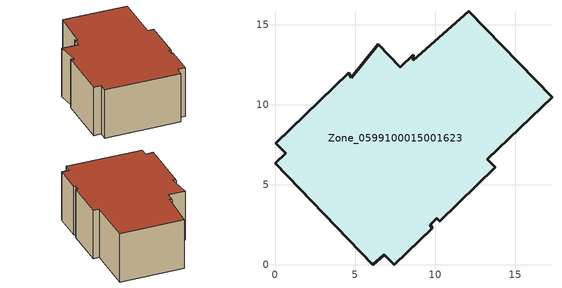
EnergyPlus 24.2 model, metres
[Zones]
Zone_0599100015001623
 floor ground (C_G): 0.05,7.61 4.62,12.01 4.75,11.7 6.44,13.77 7.82,12.34 8.64,13.13 8.63,12.79 12.11,15.86 17.3,10.48 13.27,6.6 13.76,6.09 10.28,2.73 10.09,2.92 9.71,2.5 9.83,2.31 7.44,0 6.82,0.64 6.11,0 0,6.34 0.66,6.98 z1.25
 wall outside (C_F): 7.82,12.34 6.44,13.77 4.75,11.7 4.62,12.01 0.05,7.61 0.66,6.98 0,6.34 6.11,0 6.82,0.64 7.44,0 9.83,2.31 9.71,2.5 10.09,2.92 10.28,2.73 13.76,6.09 13.27,6.6 17.3,10.48 12.11,15.86 8.63,12.79 8.64,13.13 7.82,12.34 z1.25:7.24
 roof outside (C_R): 4.62,12.01 0.05,7.61 0.66,6.98 0,6.34 6.11,0 6.82,0.64 7.44,0 9.83,2.31 9.71,2.5 10.09,2.92 10.28,2.73 13.76,6.09 13.27,6.6 17.3,10.48 12.11,15.86 8.63,12.79 8.64,13.13 7.82,12.34 6.44,13.77 4.75,11.7 z7.24
[BUILDING]
Pand.0599100015001623: North Axis=0; Terrain=City; Loads Convergence Tolerance Value=0.04; Temperature Convergence Tolerance Value=0.4; Solar Distribution=FullExterior; Maximum Number of Warmup Days=25; Minimum Number of Warmup Days=1
[Site:Location]
Rotterdam.The.Hague.AP_ZH_NLD Design_Conditions: Latitude=51.96; Longitude=4.45; Time Zone=1; Elevation=-4.5
[SITE:GROUNDTEMPERATURE:BUILDINGSURFACE]
18, 18, 18, 18, 18, 18, 18, 18, 18, 18, 18, 18
[MATERIAL] Thermal Absorptance=0.9; Solar Absorptance=0.7; Visible Absorptance=0.7
Name | Roughness | Thickness | Conductivity | Density | Specific Heat
G.D.1975-1991 | MediumSmooth | 0.15 | 0.288461 | 540 | 1210
F.D.1975-1991 | Rough | 0.3 | 0.230769 | 1920 | 840
R.D.1975-1991 | MediumRough | 0.2 | 0.153846 | 1500 | 1000
[CONSTRUCTION]
C_G: G.D.1975-1991
C_F: F.D.1975-1991
C_R: R.D.1975-1991
[ZONE]
Zone_0599100015001623: Type=1; Multiplier=1; Ceiling Height=Autocalculate; Volume=Autocalculate; Floor Area=autocalculate; Part of Total Floor Area=Yes
[ZONEINFILTRATION:DESIGNFLOWRATE]
Infil_Zone_0599100015001623: Zone or ZoneList or Space or SpaceList=Zone_0599100015001623; Schedule=AlwaysOn; Design Flow Rate Calculation Method=Flow/Area; Flow Rate per Floor Area=0.0042; Constant Term Coefficient=1; Temperature Term Coefficient=0; Velocity Term Coefficient=0; Velocity Squared Term Coefficient=0
[HVACTEMPLATE:ZONE:IDEALLOADSAIRSYSTEM]
Zone_0599100015001623: Maximum Heating Supply Air Temperature=50; Minimum Cooling Supply Air Temperature=13; Maximum Heating Supply Air Humidity Ratio=0.0156; Minimum Cooling Supply Air Humidity Ratio=0.0077; Heating Limit=NoLimit; Cooling Limit=NoLimit; Dehumidification Control Type=ConstantSensibleHeatRatio; Cooling Sensible Heat Ratio=0.7; Dehumidification Setpoint=60; Humidification Control Type=None; Humidification Setpoint=30; Outdoor Air Method=None; Outdoor Air Flow Rate per Person=0.00944; Outdoor Air Flow Rate per Zone Floor Area=0; Outdoor Air Flow Rate per Zone=0; Demand Controlled Ventilation Type=None; Outdoor Air Economizer Type=NoEconomizer; Heat Recovery Type=None; Sensible Heat Recovery Effectiveness=0.7; Latent Heat Recovery Effectiveness=0.65
[ZONECONTROL:THERMOSTAT]
ThermostatControl_Zone_0599100015001623: Zone or ZoneList=Zone_0599100015001623; Control Type Schedule=DualSetpointControlType; Control 1=Thermostat_Zone_0599100015001623; Temperature Difference Between Cutout And Setpoint=0
[THERMOSTATSETPOINT:DUALSETPOINT]
Thermostat_Zone_0599100015001623: Heating Setpoint Temperature Schedule=HeatingSetpoint_Zone_0599100015001623; Cooling Setpoint Temperature Schedule=CoolingSetpoint_Zone_0599100015001623
[SCHEDULE:COMPACT]
HeatingSetpoint_Zone_0599100015001623: Through: 12/31, For: AllDays, Until: 24:00, 21
CoolingSetpoint_Zone_0599100015001623: Through: 12/31, For: AllDays, Until: 24:00, 24
DualSetpointControlType: Through: 12/31, For: AllDays, Until: 24:00, 4
AlwaysOn: Through: 12/31, For: AllDays, Until: 24:00, 1
